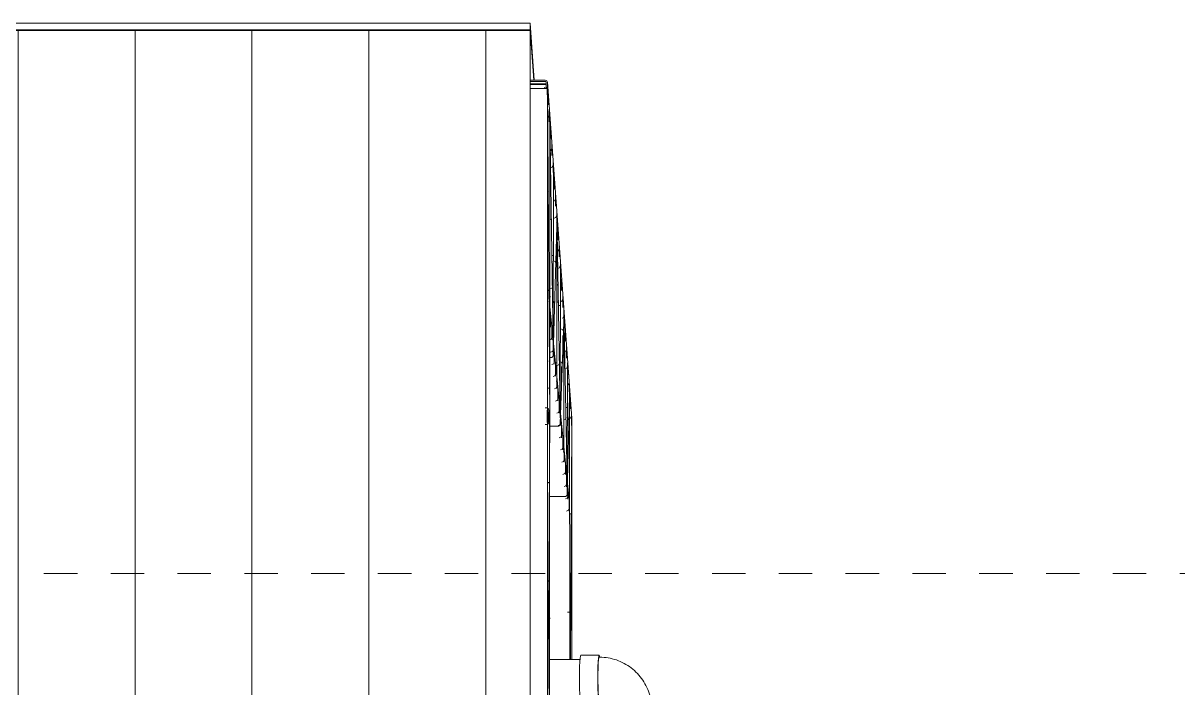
# Model space of a CAD drawing. Header units: metres. Extents: x 3 to 183, y -124 to 10.
# Drawn here: x 116.807 to 120.263, y 3.657 to 5.648 of the extents above; entities that cross this region are included whole.
import ezdxf

# ---------------------------------------------------------------- set-up
doc = ezdxf.new("R2010")
doc.units = ezdxf.units.M
doc.linetypes.add('Centre', pattern=[0.03175, 0.00635, -0.00475, 0.0159, -0.00475])
for name, color, linetype, lineweight in [('A-FLOR-LEVL', 7, 'Continuous', 9), ('A-GENM', 7, 'Continuous', 9), ('A-ROOF', 7, 'Continuous', 9), ('A-ROOF-PATT', 7, 'Continuous', 9), ('A-WALL-PATT', 7, 'Continuous', 9), ('I-WALL', 7, 'Continuous', 9), ('P-PIPE', 7, 'Continuous', 9)]:
    doc.layers.add(name, color=color, linetype=linetype, lineweight=lineweight)
pattern_1 = [(90, (91.294, 0), (-0.0037, 2e-19), [])]

# ---------------------------------------------------------------- blocks, each defined once
blk = doc.blocks.new('FP_390-Elevación 02')
at = {"layer": 'A-GENM', "color": 8, "true_color": 0x808080}
for p, q in [((91.3638, 3.7429), (91.368, 4.4364)), ((91.3618, 3.4206), (91.3631, 3.6329))]:
    blk.add_line(p, q, dxfattribs=at)
blk = doc.blocks.new('FP_391-Elevación 02')
at = {"layer": 'A-GENM', "color": 116, "true_color": 0x008040}
for p, q in [((91.3609, 4.1792), (91.3649, 4.1784)), ((91.3649, 4.1784), (91.3671, 4.1759)), ((91.3612, 3.8754), (91.363, 3.8751)), ((91.363, 3.8751), (91.3653, 3.8725)), ((91.3622, 3.5705), (91.3634, 3.5691))]:
    blk.add_line(p, q, dxfattribs=at)
blk = doc.blocks.new('FP_392-Elevación 02')
at = {"layer": 'A-GENM', "color": 116, "true_color": 0x008040}
for p, q in [((91.3497, 4.4976), (91.3514, 4.4976)), ((91.3514, 4.4976), (91.353, 4.4975)), ((91.353, 4.4975), (91.3542, 4.4974)), ((91.3542, 4.4974), (91.3549, 4.4972)), ((91.3549, 4.4972), (91.3552, 4.4971))]:
    blk.add_line(p, q, dxfattribs=at)
blk = doc.blocks.new('FP_393-Elevación 02')
at = {"layer": 'A-GENM', "color": 8, "true_color": 0x808080}
blk.add_line((91.3541, 4.2561), (91.3547, 4.6259), dxfattribs=at)
blk = doc.blocks.new('FP_394-Elevación 02')
at = {"layer": 'A-GENM', "color": 116, "true_color": 0x008040}
for p, q in [((91.3403, 4.6479), (91.3418, 4.6478)), ((91.3418, 4.6478), (91.343, 4.6478)), ((91.343, 4.6478), (91.3439, 4.6477)), ((91.3439, 4.6477), (91.3444, 4.6476)), ((91.3444, 4.6476), (91.3447, 4.6474))]:
    blk.add_line(p, q, dxfattribs=at)
blk = doc.blocks.new('FP_395-Elevación 02')
at = {"layer": 'A-GENM', "color": 8, "true_color": 0x808080}
blk.add_line((91.3434, 4.3618), (91.3441, 4.7706), dxfattribs=at)
blk = doc.blocks.new('FP_396-Elevación 02')
at = {"layer": 'A-GENM', "color": 116, "true_color": 0x008040}
for p, q in [((91.3278, 4.8023), (91.329, 4.8023)), ((91.329, 4.8023), (91.3301, 4.8024)), ((91.3301, 4.8024), (91.3311, 4.8024)), ((91.3311, 4.8024), (91.332, 4.8024)), ((91.332, 4.8024), (91.3328, 4.8023)), ((91.3328, 4.8023), (91.3334, 4.8023)), ((91.3334, 4.8023), (91.3339, 4.8022)), ((91.3339, 4.8022), (91.3341, 4.8022)), ((91.3341, 4.8022), (91.3343, 4.8021))]:
    blk.add_line(p, q, dxfattribs=at)
blk = doc.blocks.new('FP_397-Elevación 02')
at = {"layer": 'A-GENM', "color": 8, "true_color": 0x808080}
blk.add_line((91.333, 4.4659), (91.3337, 4.9131), dxfattribs=at)
blk = doc.blocks.new('FP_398-Elevación 02')
at = {"layer": 'A-GENM', "color": 116, "true_color": 0x008040}
for p, q in [((91.3215, 4.9818), (91.3221, 4.9819)), ((91.3221, 4.9819), (91.3226, 4.9819)), ((91.3226, 4.9819), (91.323, 4.9819)), ((91.323, 4.9819), (91.3233, 4.9819)), ((91.3233, 4.9819), (91.3236, 4.9819)), ((91.3236, 4.9819), (91.3237, 4.9819)), ((91.3237, 4.9819), (91.3238, 4.9818)), ((91.3181, 4.6311), (91.3189, 4.6312)), ((91.3189, 4.6312), (91.3197, 4.6312)), ((91.3197, 4.6312), (91.3203, 4.6313)), ((91.3203, 4.6313), (91.321, 4.6313)), ((91.321, 4.6313), (91.3215, 4.6313)), ((91.3215, 4.6313), (91.322, 4.6313)), ((91.322, 4.6313), (91.3225, 4.6313)), ((91.3225, 4.6313), (91.3228, 4.6313)), ((91.3228, 4.6313), (91.323, 4.6313)), ((91.323, 4.6313), (91.3232, 4.6313)), ((91.3232, 4.6313), (91.3232, 4.6313))]:
    blk.add_line(p, q, dxfattribs=at)
blk = doc.blocks.new('FP_399-Elevación 02')
at = {"layer": 'A-GENM', "color": 8, "true_color": 0x808080}
blk.add_line((91.3224, 4.5711), (91.3231, 5.0571), dxfattribs=at)
blk = doc.blocks.new('FP_400-Elevación 02')
at = {"layer": 'A-GENM', "color": 116, "true_color": 0x008040}
for p, q in [((91.308, 4.9518), (91.3084, 4.9519)), ((91.3084, 4.9519), (91.3088, 4.952)), ((91.3088, 4.952), (91.3092, 4.9521)), ((91.3092, 4.9521), (91.3096, 4.9522)), ((91.3096, 4.9522), (91.3099, 4.9522)), ((91.3099, 4.9522), (91.3103, 4.9523)), ((91.3103, 4.9523), (91.3106, 4.9524)), ((91.3106, 4.9524), (91.3109, 4.9525)), ((91.3109, 4.9525), (91.3112, 4.9525)), ((91.3112, 4.9525), (91.3115, 4.9526)), ((91.3115, 4.9526), (91.3117, 4.9526)), ((91.3117, 4.9526), (91.312, 4.9527)), ((91.312, 4.9527), (91.3122, 4.9528)), ((91.3122, 4.9528), (91.3124, 4.9528)), ((91.3124, 4.9528), (91.3126, 4.9529)), ((91.3126, 4.9529), (91.3127, 4.9529)), ((91.3127, 4.9529), (91.3128, 4.953)), ((91.3128, 4.953), (91.313, 4.953)), ((91.313, 4.953), (91.313, 4.9531)), ((91.313, 4.9531), (91.3131, 4.9531)), ((91.3131, 4.9532), (91.3132, 4.9533)), ((91.3131, 4.9531), (91.3131, 4.9532))]:
    blk.add_line(p, q, dxfattribs=at)
blk = doc.blocks.new('FP_401-Elevación 02')
at = {"layer": 'A-GENM', "color": 8, "true_color": 0x808080}
blk.add_line((91.312, 4.6733), (91.3128, 5.1987), dxfattribs=at)
blk = doc.blocks.new('FP_402-Elevación 02')
at = {"layer": 'A-GENM', "color": 116, "true_color": 0x008040}
for p, q in [((91.3039, 5.2706), (91.3021, 5.2671)), ((91.3047, 5.0603), (91.3022, 5.0594)), ((91.3069, 5.0645), (91.3047, 5.0603)), ((91.3077, 4.8542), (91.3024, 4.8524)), ((91.3088, 4.8563), (91.3077, 4.8542)), ((91.3099, 4.8585), (91.3093, 4.8572)), ((91.3054, 4.6464), (91.3054, 4.6464))]:
    blk.add_line(p, q, dxfattribs=at)
blk = doc.blocks.new('FP_403-Elevación 02')
at = {"layer": 'A-GENM', "color": 8, "true_color": 0x808080}
blk.add_line((91.3118, 4.6957), (91.3021, 5.3608), dxfattribs=at)
blk = doc.blocks.new('FP_404-Elevación 02')
at = {"layer": 'A-GENM', "color": 8, "true_color": 0x808080}
blk.add_line((91.3117, 4.6536), (91.3229, 5.0389), dxfattribs=at)
blk = doc.blocks.new('FP_405-Elevación 02')
at = {"layer": 'A-GENM', "color": 116, "true_color": 0x008040}
for p, q in [((91.322, 5.0514), (91.3232, 5.0488)), ((91.3124, 4.9358), (91.3175, 4.9338)), ((91.3175, 4.9338), (91.3197, 4.9288)), ((91.3122, 4.8145), (91.314, 4.8137)), ((91.314, 4.8137), (91.3162, 4.8088))]:
    blk.add_line(p, q, dxfattribs=at)
blk = doc.blocks.new('FP_406-Elevación 02')
at = {"layer": 'A-GENM', "color": 116, "true_color": 0x008040}
for p, q in [((91.3246, 5.0047), (91.3235, 5.0023)), ((91.3255, 4.8126), (91.323, 4.8117)), ((91.3278, 4.8171), (91.3255, 4.8126)), ((91.3287, 4.6249), (91.3233, 4.6231)), ((91.3309, 4.6294), (91.3287, 4.6249))]:
    blk.add_line(p, q, dxfattribs=at)
blk = doc.blocks.new('FP_407-Elevación 02')
at = {"layer": 'A-GENM', "color": 8, "true_color": 0x808080}
blk.add_line((91.3328, 4.489), (91.323, 5.0806), dxfattribs=at)
blk = doc.blocks.new('FP_408-Elevación 02')
at = {"layer": 'A-GENM', "color": 8, "true_color": 0x808080}
blk.add_line((91.3327, 4.4481), (91.3439, 4.753), dxfattribs=at)
blk = doc.blocks.new('FP_409-Elevación 02')
at = {"layer": 'A-GENM', "color": 116, "true_color": 0x008040}
for p, q in [((91.335, 4.7323), (91.3404, 4.7301)), ((91.3404, 4.7301), (91.3426, 4.725)), ((91.3332, 4.634), (91.3368, 4.6326)), ((91.3368, 4.6326), (91.339, 4.6275)), ((91.3332, 4.535), (91.3344, 4.5323)), ((91.3348, 4.5315), (91.3355, 4.5299))]:
    blk.add_line(p, q, dxfattribs=at)
blk = doc.blocks.new('FP_410-Elevación 02')
at = {"layer": 'A-GENM', "color": 116, "true_color": 0x008040}
for p, q in [((91.3473, 4.6342), (91.3451, 4.6295)), ((91.3451, 4.6295), (91.3439, 4.6291)), ((91.3484, 4.4624), (91.3436, 4.4607)), ((91.3506, 4.467), (91.3484, 4.4624)), ((91.3538, 4.2999), (91.352, 4.2961))]:
    blk.add_line(p, q, dxfattribs=at)
blk = doc.blocks.new('FP_411-Elevación 02')
at = {"layer": 'A-GENM', "color": 8, "true_color": 0x808080}
blk.add_line((91.3539, 4.2799), (91.3439, 4.7935), dxfattribs=at)
blk = doc.blocks.new('FP_412-Elevación 02')
at = {"layer": 'A-GENM', "color": 8, "true_color": 0x808080}
blk.add_line((91.3539, 4.2377), (91.3603, 4.5326), dxfattribs=at)
blk = doc.blocks.new('FP_413-Elevación 02')
at = {"layer": 'A-GENM', "color": 116, "true_color": 0x008040}
for p, q in [((91.3544, 4.4639), (91.3567, 4.463)), ((91.3567, 4.463), (91.359, 4.4583)), ((91.3544, 4.3082), (91.3556, 4.3057))]:
    blk.add_line(p, q, dxfattribs=at)
blk = doc.blocks.new('FP_414-Elevación 02')
at = {"layer": 'A-GENM', "color": 8, "true_color": 0x808080}
blk.add_line((91.368, 3.7429), (91.368, 4.4457), dxfattribs=at)
blk = doc.blocks.new('FP_415-Elevación 02')
at = {"layer": 'A-GENM', "color": 116, "true_color": 0x008040}
for p, q in [((91.3605, 4.2326), (91.3593, 4.2326)), ((91.3613, 4.2327), (91.3605, 4.2326)), ((91.3616, 4.2329), (91.3613, 4.2327)), ((91.3563, 3.8842), (91.3544, 3.8842)), ((91.3582, 3.8841), (91.3563, 3.8842)), ((91.3597, 3.8842), (91.3582, 3.8841)), ((91.3609, 3.8843), (91.3597, 3.8842)), ((91.3617, 3.8844), (91.3609, 3.8843)), ((91.362, 3.8845), (91.3617, 3.8844))]:
    blk.add_line(p, q, dxfattribs=at)
blk = doc.blocks.new('FP_416-Elevación 02')
at = {"layer": 'A-GENM', "color": 8, "true_color": 0x808080}
blk.add_line((91.3614, 3.7429), (91.3604, 4.5517), dxfattribs=at)
blk = doc.blocks.new('FP_417-Elevación 02')
at = {"layer": 'A-GENM', "color": 116, "true_color": 0x008040}
for p, q in [((91.2962, 5.4222), (91.2951, 5.4194)), ((91.2977, 5.3668), (91.2952, 5.3658)), ((91.2999, 5.372), (91.2977, 5.3668)), ((91.3036, 5.3219), (91.3024, 5.3192)), ((91.305, 5.2666), (91.3035, 5.2659)), ((91.3072, 5.2718), (91.305, 5.2666)), ((91.3109, 5.2217), (91.3087, 5.2164)), ((91.3087, 5.2164), (91.3043, 5.2146)), ((91.3145, 5.1716), (91.3127, 5.1673)), ((91.3182, 5.1215), (91.316, 5.1162)), ((91.316, 5.1162), (91.3135, 5.1152)), ((91.3197, 5.0661), (91.3143, 5.0639)), ((91.3219, 5.0714), (91.3197, 5.0661)), ((91.3255, 5.0213), (91.3244, 5.0185)), ((91.327, 4.9659), (91.3249, 4.965)), ((91.3292, 4.9711), (91.327, 4.9659)), ((91.3307, 4.9158), (91.3257, 4.9138)), ((91.3329, 4.921), (91.3307, 4.9158)), ((91.3365, 4.8709), (91.3343, 4.8657)), ((91.338, 4.8155), (91.3335, 4.8137)), ((91.3402, 4.8208), (91.338, 4.8155)), ((91.3439, 4.7707), (91.3416, 4.7654)), ((91.3408, 4.7651), (91.3393, 4.7645)), ((91.3475, 4.7206), (91.3454, 4.7156)), ((91.3512, 4.6705), (91.349, 4.6652)), ((91.349, 4.6652), (91.3465, 4.6642)), ((91.3526, 4.6151), (91.3474, 4.613)), ((91.3548, 4.6204), (91.3526, 4.6151)), ((91.3563, 4.565), (91.3546, 4.5643)), ((91.3585, 4.5702), (91.3563, 4.565)), ((91.3622, 4.5201), (91.3605, 4.5161)), ((91.3636, 4.4648), (91.3611, 4.4637)), ((91.3658, 4.47), (91.3636, 4.4648))]:
    blk.add_line(p, q, dxfattribs=at)
blk = doc.blocks.new('FP_418-Elevación 02')
at = {"layer": 'A-GENM', "color": 8, "true_color": 0x808080}
blk.add_line((91.3678, 4.4647), (91.2943, 5.4711), dxfattribs=at)
blk = doc.blocks.new('FP_419-Elevación 02')
at = {"layer": 'A-GENM', "color": 116, "true_color": 0x008040}
for p, q in [((91.3044, 4.7434), (91.3022, 4.7381)), ((91.3059, 4.7015), (91.3015, 4.6997)), ((91.3081, 4.7068), (91.3059, 4.7015)), ((91.3118, 4.6702), (91.3096, 4.6649)), ((91.3096, 4.6649), (91.3042, 4.6627)), ((91.3154, 4.6336), (91.3132, 4.6283)), ((91.3132, 4.6283), (91.3079, 4.6261)), ((91.3169, 4.5917), (91.3116, 4.5895)), ((91.3191, 4.597), (91.3169, 4.5917)), ((91.3206, 4.5551), (91.3153, 4.553)), ((91.3228, 4.5604), (91.3206, 4.5551)), ((91.3243, 4.5186), (91.319, 4.5164)), ((91.3265, 4.5239), (91.3243, 4.5186)), ((91.328, 4.482), (91.3226, 4.4798)), ((91.3302, 4.4873), (91.328, 4.482)), ((91.3316, 4.4454), (91.3263, 4.4432)), ((91.3339, 4.4507), (91.3316, 4.4454)), ((91.3353, 4.4088), (91.33, 4.4066)), ((91.3375, 4.4141), (91.3353, 4.4088)), ((91.339, 4.3722), (91.3337, 4.37)), ((91.3412, 4.3775), (91.339, 4.3722)), ((91.3427, 4.3356), (91.3374, 4.3334)), ((91.3449, 4.3409), (91.3427, 4.3356)), ((91.3464, 4.2991), (91.3411, 4.2969)), ((91.3486, 4.3043), (91.3464, 4.2991)), ((91.3501, 4.2625), (91.3447, 4.2603)), ((91.3523, 4.2678), (91.3501, 4.2625)), ((91.3537, 4.2259), (91.3484, 4.2237)), ((91.3559, 4.2312), (91.3537, 4.2259)), ((91.3574, 4.1893), (91.3521, 4.1871)), ((91.3596, 4.1946), (91.3574, 4.1893))]:
    blk.add_line(p, q, dxfattribs=at)
blk = doc.blocks.new('FP_420-Elevación 02')
at = {"layer": 'A-GENM', "color": 8, "true_color": 0x808080}
blk.add_line((91.3607, 4.2107), (91.3014, 4.7995), dxfattribs=at)
blk = doc.blocks.new('FP_429-Elevación 02')
at = {"layer": 'A-GENM', "color": 8, "true_color": 0x808080}
blk.add_line((91.2947, 4.4958), (91.2879, 4.4958), dxfattribs=at)
at = {"layer": 'A-GENM', "color": 116, "true_color": 0x008040}
blk.add_line((91.2969, 4.4948), (91.2991, 4.4894), dxfattribs=at)
blk = doc.blocks.new('FP_430-Elevación 02')
at = {"layer": 'A-GENM', "color": 8, "true_color": 0x808080}
blk.add_line((91.2879, 4.4458), (91.2947, 4.4458), dxfattribs=at)
at = {"layer": 'A-GENM', "color": 116, "true_color": 0x008040}
blk.add_line((91.2991, 4.4522), (91.2969, 4.4468), dxfattribs=at)
blk = doc.blocks.new('FP_431-Elevación 02')
at = {"layer": 'A-GENM', "color": 116, "true_color": 0x008040}
for p, q in [((91.2953, 5.4364), (91.2942, 5.4344)), ((91.2962, 5.1417), (91.2944, 5.1408)), ((91.2973, 5.1438), (91.2963, 5.1418)), ((91.2983, 4.8491), (91.2955, 4.8477)), ((91.2993, 4.8511), (91.2983, 4.8491)), ((91.2976, 4.5551), (91.2944, 4.5546)), ((91.3003, 4.5565), (91.2976, 4.5551)), ((91.3014, 4.5585), (91.3003, 4.5565))]:
    blk.add_line(p, q, dxfattribs=at)
blk = doc.blocks.new('FP_432-Elevación 02')
at = {"layer": 'A-GENM', "color": 8, "true_color": 0x808080}
blk.add_line((91.3013, 4.4645), (91.2944, 5.4624), dxfattribs=at)
blk = doc.blocks.new('FP_433-Elevación 02')
at = {"layer": 'A-GENM', "color": 116, "true_color": 0x008040}
blk.add_line((91.288, 5.4545), (91.285, 5.4552), dxfattribs=at)
blk = doc.blocks.new('FP_434-Elevación 02')
at = {"layer": 'A-GENM', "color": 116, "true_color": 0x008040}
for p, q in [((91.2944, 4.2731), (91.296, 4.2729)), ((91.296, 4.2729), (91.2984, 4.2721)), ((91.2984, 4.2721), (91.3001, 4.2709)), ((91.3001, 4.2709), (91.3007, 4.2694)), ((91.2944, 3.9791), (91.2964, 3.9785)), ((91.2964, 3.9785), (91.2981, 3.9772)), ((91.2981, 3.9772), (91.2987, 3.9757)), ((91.2944, 3.6848), (91.2961, 3.6836)), ((91.2961, 3.6836), (91.2967, 3.6821))]:
    blk.add_line(p, q, dxfattribs=at)
blk = doc.blocks.new('FP_435-Elevación 02')
at = {"layer": 'A-GENM', "color": 8, "true_color": 0x808080}
blk.add_line((91.2945, 3.4647), (91.3013, 4.4645), dxfattribs=at)
blk = doc.blocks.new('FP_444-Elevación 02')
at = {"layer": 'A-GENM', "color": 8, "true_color": 0x808080}
blk.add_line((91.2957, -0.531), (91.3022, 5.3437), dxfattribs=at)
blk = doc.blocks.new('FP_445-Elevación 02')
at = {"layer": 'A-GENM', "color": 116, "true_color": 0x008040}
for p, q in [((91.2989, 4.8148), (91.2991, 4.8151)), ((91.2991, 4.8151), (91.2992, 4.8154)), ((91.2992, 4.8154), (91.2993, 4.8157)), ((91.2993, 4.8157), (91.2994, 4.816)), ((91.2994, 4.816), (91.2995, 4.8163)), ((91.2995, 4.8163), (91.2996, 4.8166)), ((91.2996, 4.8166), (91.2997, 4.8169)), ((91.2997, 4.8169), (91.2998, 4.8172)), ((91.2998, 4.8172), (91.2999, 4.8175)), ((91.2999, 4.8175), (91.3, 4.8177)), ((91.3, 4.8177), (91.3001, 4.818)), ((91.3001, 4.818), (91.3002, 4.8183)), ((91.3002, 4.8183), (91.3003, 4.8186)), ((91.3003, 4.8186), (91.3004, 4.8189)), ((91.3004, 4.8189), (91.3005, 4.8192)), ((91.3005, 4.8192), (91.3006, 4.8195)), ((91.3006, 4.8195), (91.3007, 4.8198)), ((91.3007, 4.8198), (91.3008, 4.8201)), ((91.3008, 4.8201), (91.3009, 4.8204)), ((91.3009, 4.8204), (91.301, 4.8207)), ((91.301, 4.8207), (91.3011, 4.821)), ((91.3011, 4.8213), (91.3012, 4.8216)), ((91.3011, 4.821), (91.3011, 4.8213)), ((91.3012, 4.8216), (91.3013, 4.8219)), ((91.3013, 4.8219), (91.3014, 4.8222)), ((91.3014, 4.8224), (91.3015, 4.8227)), ((91.3014, 4.8222), (91.3014, 4.8224)), ((91.3015, 4.8227), (91.3016, 4.823)), ((91.3016, 4.8233), (91.3017, 4.8236)), ((91.3016, 4.823), (91.3016, 4.8233)), ((91.3017, 4.8236), (91.3018, 4.8239)), ((91.3018, 4.8242), (91.3019, 4.8245)), ((91.3018, 4.8239), (91.3018, 4.8242)), ((91.3019, 4.8248), (91.302, 4.8251)), ((91.3019, 4.8245), (91.3019, 4.8248)), ((91.302, 4.8254), (91.3021, 4.8257)), ((91.302, 4.8251), (91.302, 4.8254)), ((91.3021, 4.8262), (91.3022, 4.8265)), ((91.3021, 4.8259), (91.3021, 4.8262)), ((91.3021, 4.8257), (91.3021, 4.8259)), ((91.3022, 4.8271), (91.3023, 4.8274)), ((91.3022, 4.8268), (91.3022, 4.8271)), ((91.3022, 4.8265), (91.3022, 4.8268)), ((91.3023, 4.8283), (91.3024, 4.8286)), ((91.3023, 4.828), (91.3023, 4.8283)), ((91.3023, 4.8277), (91.3023, 4.828)), ((91.3023, 4.8274), (91.3023, 4.8277)), ((91.3024, 4.83), (91.3024, 4.8303)), ((91.3024, 4.8297), (91.3024, 4.83)), ((91.3024, 4.8294), (91.3024, 4.8297)), ((91.3024, 4.8291), (91.3024, 4.8294)), ((91.3024, 4.8289), (91.3024, 4.8291)), ((91.3024, 4.8286), (91.3024, 4.8289)), ((91.2971, 3.8497), (91.2973, 3.85)), ((91.2973, 3.85), (91.2974, 3.8503)), ((91.2974, 3.8503), (91.2975, 3.8506)), ((91.2975, 3.8506), (91.2976, 3.8509)), ((91.2976, 3.8509), (91.2977, 3.8512)), ((91.2977, 3.8512), (91.2979, 3.8515)), ((91.2979, 3.8515), (91.298, 3.8518)), ((91.298, 3.8518), (91.2981, 3.8521)), ((91.2981, 3.8521), (91.2982, 3.8524)), ((91.2982, 3.8524), (91.2983, 3.8527)), ((91.2983, 3.8527), (91.2984, 3.853)), ((91.2984, 3.853), (91.2986, 3.8533)), ((91.2986, 3.8533), (91.2987, 3.8536)), ((91.2987, 3.8536), (91.2988, 3.8539)), ((91.2988, 3.8539), (91.2989, 3.8542)), ((91.2989, 3.8542), (91.299, 3.8545)), ((91.299, 3.8545), (91.2991, 3.8548)), ((91.2991, 3.8548), (91.2992, 3.8551)), ((91.2992, 3.8551), (91.2993, 3.8554)), ((91.2993, 3.8554), (91.2994, 3.8557)), ((91.2994, 3.8557), (91.2995, 3.8559)), ((91.2995, 3.8559), (91.2996, 3.8562)), ((91.2996, 3.8565), (91.2997, 3.8568)), ((91.2996, 3.8562), (91.2996, 3.8565)), ((91.2997, 3.8568), (91.2998, 3.8571)), ((91.2998, 3.8571), (91.2999, 3.8574)), ((91.2999, 3.8574), (91.3, 3.8577)), ((91.3, 3.8577), (91.3001, 3.858)), ((91.3001, 3.8583), (91.3002, 3.8586)), ((91.3001, 3.858), (91.3001, 3.8583)), ((91.3002, 3.8586), (91.3003, 3.8589)), ((91.3003, 3.8589), (91.3004, 3.8592)), ((91.3004, 3.8595), (91.3005, 3.8598)), ((91.3004, 3.8592), (91.3004, 3.8595)), ((91.3005, 3.8598), (91.3006, 3.86)), ((91.3006, 3.8603), (91.3007, 3.8606)), ((91.3006, 3.86), (91.3006, 3.8603)), ((91.3007, 3.8609), (91.3008, 3.8612)), ((91.3007, 3.8606), (91.3007, 3.8609)), ((91.3008, 3.8615), (91.3009, 3.8618)), ((91.3008, 3.8612), (91.3008, 3.8615)), ((91.3009, 3.8621), (91.301, 3.8624)), ((91.3009, 3.8618), (91.3009, 3.8621)), ((91.301, 3.8627), (91.3011, 3.863)), ((91.301, 3.8624), (91.301, 3.8627)), ((91.3011, 3.8635), (91.3012, 3.8638)), ((91.3011, 3.8633), (91.3011, 3.8635)), ((91.3011, 3.863), (91.3011, 3.8633)), ((91.3012, 3.8644), (91.3013, 3.8647)), ((91.3012, 3.8641), (91.3012, 3.8644)), ((91.3012, 3.8638), (91.3012, 3.8641)), ((91.3013, 3.8667), (91.3014, 3.867)), ((91.3013, 3.8664), (91.3013, 3.8667)), ((91.3013, 3.8662), (91.3013, 3.8664)), ((91.3013, 3.8659), (91.3013, 3.8662)), ((91.3013, 3.8656), (91.3013, 3.8659)), ((91.3013, 3.8653), (91.3013, 3.8656)), ((91.3013, 3.865), (91.3013, 3.8653)), ((91.3013, 3.8647), (91.3013, 3.865))]:
    blk.add_line(p, q, dxfattribs=at)
blk = doc.blocks.new('FP_446-Elevación 02')
at = {"layer": 'A-GENM', "color": 8, "true_color": 0x808080}
blk.add_line((91.2944, 2.4812), (91.2944, 5.4522), dxfattribs=at)
blk = doc.blocks.new('M_Cercha-Bodega - M_Cercha-Bodega-2112394-Elevación 02')
at = {"layer": 'A-GENM', "true_color": 0x008040}
h = blk.add_hatch(dxfattribs=at)
h.set_pattern_fill('FP_80', color=116, style=0, pattern_type=2)
h.set_pattern_definition([(89.912, (91.236, 0.19815), (-0.349979, 0.001078), [])])
h.paths.add_polyline_path([(91.2912, 5.4522), (91.2942, 5.4522), (91.2942, 5.4706), (91.2911, 5.47), (91.2911, 5.4522)])
h.paths.add_polyline_path([(91.2876, 5.4737), (91.2879, 5.4737), (91.2876, 5.4769), (91.2427, 5.4769), (91.2427, 5.4737), (91.2552, 5.4737)])
h = blk.add_hatch(dxfattribs=at)
h.set_pattern_fill('FP_82', color=116, style=0, pattern_type=2)
h.set_pattern_definition([(94.18, (91.259, 5.276), (-0.34998, -2e-06), [])])
h.paths.add_polyline_path([(91.2886, 5.4641), (91.2876, 5.4737), (91.2427, 5.4737), (91.2427, 5.4659), (91.2881, 5.4659), (91.2881, 5.4641)])
h = blk.add_hatch(dxfattribs=at)
h.set_pattern_fill('FP_84', color=116, style=0, pattern_type=2)
h.set_pattern_definition([(89.077, (91.222, 4.089), (-0.3498, 0.01128), [])])
h.paths.add_polyline_path([(91.2544, 5.4641), (91.2881, 5.4641), (91.2876, 5.4659), (91.2427, 5.465), (91.2427, 5.4641)])
h = blk.add_hatch(dxfattribs=at)
h.set_pattern_fill('FP_85', color=116, style=0, pattern_type=2)
h.set_pattern_definition([(90.398, (91.273, 1.375), (-0.349978, -1e-06), [])])
h.paths.add_polyline_path([(91.2882, 5.4522), (91.2876, 5.4641), (91.2427, 5.4641), (91.2427, 5.4522), (91.2881, 5.4522)])
h = blk.add_hatch(dxfattribs=at)
h.set_pattern_fill('FP_67', color=116, style=0, pattern_type=2)
h.set_pattern_definition(pattern_1)
h.paths.add_polyline_path([(91.3678, 4.4273), (91.3679, 4.4642), (91.2943, 5.4641), (91.295, 5.4227), (91.3668, 4.4414)])
h = blk.add_hatch(dxfattribs=at)
h.set_pattern_fill('FP_90', color=116, style=0, pattern_type=2)
h.set_pattern_definition([(90, (91.244, 0), (-0.34998, 2e-17), [])])
h.paths.add_polyline_path([(91.2427, -0.5345), (91.2876, -0.5315), (91.2876, 1.4554), (91.2427, 1.4554), (91.2427, -0.5284)])
h.paths.add_polyline_path([(91.2427, 1.4632), (91.2876, 1.4632), (91.2876, 3.4614), (91.2427, 3.4614), (91.2427, 1.4912)])
h.paths.add_polyline_path([(91.2427, 3.474), (91.2876, 3.474), (91.2876, 5.4522), (91.2427, 5.4512), (91.2427, 3.4848)])
h = blk.add_hatch(dxfattribs=at)
h.set_pattern_fill('FP_75', color=116, style=0, pattern_type=2)
h.set_pattern_definition([(88.34, (91.236, 3.811), (-0.34998, -2e-06), [])])
h.paths.add_polyline_path([(91.3124, 4.9418), (91.3155, 5.0492), (91.3125, 5.0492), (91.3124, 4.9436)])
h = blk.add_hatch(dxfattribs=at)
h.set_pattern_fill('FP_81', color=116, style=0, pattern_type=2)
h.set_pattern_definition([(94.18, (91.259, 5.229), (-0.34998, -2e-06), [])])
h.paths.add_polyline_path([(91.3475, 4.6075), (91.3478, 4.6075), (91.3475, 4.6075)])
h.paths.add_polyline_path([(91.3334, 4.7651), (91.3362, 4.7656), (91.3335, 4.7978), (91.3334, 4.778)])
h.paths.add_polyline_path([(91.3265, 4.8946), (91.3268, 4.8946), (91.3264, 4.8946)])
h.paths.add_polyline_path([(91.3155, 5.0492), (91.3126, 5.0804), (91.3128, 5.0492)])
h = blk.add_hatch(dxfattribs=at)
h.set_pattern_fill('FP_67', color=116, style=0, pattern_type=2)
h.set_pattern_definition(pattern_1)
h.paths.add_polyline_path([(91.3546, 4.2705), (91.3539, 4.2803), (91.3436, 4.7579), (91.3426, 4.7572), (91.3325, 4.5057), (91.3227, 5.0441), (91.3218, 5.0413), (91.3229, 5.0391), (91.3328, 4.487), (91.3341, 4.4852), (91.3442, 4.7342), (91.3543, 4.2732), (91.3546, 4.2708)])
h = blk.add_hatch(dxfattribs=at)
h.set_pattern_fill('FP_74', color=116, style=0, pattern_type=2)
h.set_pattern_definition([(90.832, (91.278, 3.533), (-0.34998, -2e-06), [])])
h.paths.add_polyline_path([(91.3016, 4.6466), (91.3054, 4.6466), (91.3053, 4.6536), (91.3015, 4.653), (91.3015, 4.6466)])
h.paths.add_polyline_path([(91.3035, 4.7787), (91.3017, 4.8572), (91.3024, 4.7895)])
h = blk.add_hatch(dxfattribs=at)
h.set_pattern_fill('FP_67', color=116, style=0, pattern_type=2)
h.set_pattern_definition(pattern_1)
h.paths.add_polyline_path([(91.3606, 4.173), (91.3597, 4.2197), (91.3016, 4.7969), (91.3022, 4.7534), (91.3602, 4.1773)])
h = blk.add_hatch(dxfattribs=at)
h.set_pattern_fill('FP_67', color=116, style=0, pattern_type=2)
h.set_pattern_definition(pattern_1)
h.paths.add_polyline_path([(91.3118, 4.6957), (91.3121, 4.7384), (91.3118, 4.6957)])
h = blk.add_hatch(dxfattribs=at)
h.set_pattern_fill('FP_73', color=116, style=0, pattern_type=2)
h.set_pattern_definition([(89.912, (91.265, -0.19065), (-0.34998, -2e-06), [])])
h.paths.add_polyline_path([(91.3157, 4.6571), (91.3147, 4.7563), (91.3135, 4.679), (91.3156, 4.6581)])
h = blk.add_hatch(dxfattribs=at)
h.set_pattern_fill('FP_77', color=116, style=0, pattern_type=2)
h.set_pattern_definition([(87.913, (91.24, 3.333), (-0.34998, 5e-06), [])])
h.paths.add_polyline_path([(91.3333, 4.6837), (91.3363, 4.7651), (91.3334, 4.7651), (91.3333, 4.6988)])
h = blk.add_hatch(dxfattribs=at)
h.set_pattern_fill('FP_83', color=116, style=0, pattern_type=2)
h.set_pattern_definition([(95.75, (91.256, 4.71), (-0.34998, -5e-06), [])])
h.paths.add_polyline_path([(91.3536, 4.1687), (91.3541, 4.1687), (91.3475, 4.2307), (91.301, 4.2307), (91.3018, 4.1687), (91.3196, 4.1687)])
h.paths.add_polyline_path([(91.3391, 4.2345), (91.3473, 4.2356), (91.3264, 4.4414), (91.3012, 4.4414), (91.3018, 4.2345), (91.3375, 4.2345)])
h.paths.add_polyline_path([(91.3012, 4.4443), (91.3262, 4.4453), (91.3054, 4.6466), (91.3015, 4.6466), (91.3012, 4.4493)])
h.paths.add_polyline_path([(91.3053, 4.6536), (91.3015, 4.691), (91.3022, 4.6536)])
h = blk.add_hatch(dxfattribs=at)
h.set_pattern_fill('FP_67', color=116, style=0, pattern_type=2)
h.set_pattern_definition(pattern_1)
h.paths.add_polyline_path([(91.2941, -0.5311), (91.2945, -0.5311), (91.2962, 0.6992), (91.295, 1.5704), (91.2985, 2.5696), (91.2951, 3.5511), (91.2944, 3.392), (91.2981, 2.3624), (91.2944, 1.3328), (91.2955, 0.8326), (91.2959, 0.224), (91.2941, -0.5284)])
h.paths.add_polyline_path([(91.3009, 4.4661), (91.3, 4.6592), (91.3008, 4.4704)])
h = blk.add_hatch(dxfattribs=at)
h.set_pattern_fill('FP_76', color=116, style=0, pattern_type=2)
h.set_pattern_definition([(90.95, (91.281, 4.536), (-0.34998, 3e-06), [])])
h.paths.add_polyline_path([(91.3081, 4.4414), (91.3264, 4.4424), (91.3263, 4.4443), (91.3012, 4.4443), (91.3022, 4.4414)])
h.paths.add_polyline_path([(91.3242, 4.5727), (91.3224, 4.6145), (91.3235, 4.58)])
h = blk.add_hatch(dxfattribs=at)
h.set_pattern_fill('FP_72', color=116, style=0, pattern_type=2)
h.set_pattern_definition([(89.912, (91.286, -0.47714), (-0.34998, -2e-06), [])])
h.paths.add_polyline_path([(91.3368, 4.4478), (91.3361, 4.5404), (91.3338, 4.4772), (91.3354, 4.4612)])
h = blk.add_hatch(dxfattribs=at)
h.set_pattern_fill('FP_67', color=116, style=0, pattern_type=2)
h.set_pattern_definition(pattern_1)
h.paths.add_polyline_path([(91.2989, 4.4522), (91.3008, 4.4522), (91.3, 4.4894), (91.2944, 4.4894), (91.2954, 4.4522), (91.2989, 4.4522)])
h = blk.add_hatch(dxfattribs=at)
h.set_pattern_fill('FP_78', color=116, style=0, pattern_type=2)
h.set_pattern_definition([(91.115, (91.282, 5.376), (-0.34998, -3e-07), [])])
h.paths.add_polyline_path([(91.3016, 4.2307), (91.3475, 4.2307), (91.3474, 4.2345), (91.301, 4.2345), (91.3013, 4.2307)])
h = blk.add_hatch(dxfattribs=at)
h.set_pattern_fill('FP_79', color=116, style=0, pattern_type=2)
h.set_pattern_definition([(90.068, (91.315, 0.68108), (-0.34998, 5e-06), [])])
h.paths.add_polyline_path([(91.2957, -0.531), (91.3597, -0.5269), (91.3594, -0.3038), (91.2959, -0.3038), (91.2957, -0.5284)])
h.paths.add_polyline_path([(91.2971, -0.2138), (91.3593, -0.2138), (91.3573, 1.4236), (91.2979, 1.4236), (91.2968, -0.2138)])
h.paths.add_polyline_path([(91.3573, 1.4325), (91.3573, 1.4325), (91.357, 1.7176), (91.2982, 1.7176), (91.2989, 1.4325), (91.3196, 1.4325)])
h.paths.add_polyline_path([(91.2994, 1.8276), (91.3569, 1.8276), (91.3549, 3.4123), (91.3001, 3.4123), (91.299, 1.8276)])
h.paths.add_polyline_path([(91.3018, 3.4258), (91.355, 3.4258), (91.3547, 3.6329), (91.3003, 3.6329), (91.3001, 3.4258), (91.3016, 3.4258)])
h.paths.add_polyline_path([(91.3196, 3.7429), (91.3546, 3.7429), (91.3541, 4.1687), (91.3009, 4.1685), (91.3016, 3.7429), (91.3022, 3.7429)])
h = blk.add_hatch(dxfattribs=at)
h.set_pattern_fill('FP_67', color=116, style=0, pattern_type=2)
h.set_pattern_definition(pattern_1)
h.paths.add_polyline_path([(91.3661, -0.5265), (91.3665, -0.5264), (91.366, -0.4888)])
h.paths.add_polyline_path([(91.3657, -0.2138), (91.3661, -0.2138), (91.3657, -0.172)])
h.paths.add_polyline_path([(91.3633, 1.8276), (91.3637, 1.8276), (91.3632, 1.8872)])
h.paths.add_polyline_path([(91.3612, 3.7429), (91.3614, 3.7429), (91.3612, 3.7429)])
h = blk.add_hatch(dxfattribs=at)
h.set_pattern_fill('FP_67', color=116, style=0, pattern_type=2)
h.set_pattern_definition(pattern_1)
h.paths.add_polyline_path([(91.294, -0.5311), (91.2941, -0.5311), (91.2944, 0.0656), (91.294, -0.5284)])
h.paths.add_polyline_path([(91.294, 1.4619), (91.2944, 1.7684), (91.294, 1.462)])
h.paths.add_polyline_path([(91.294, 3.4721), (91.2944, 3.6929), (91.294, 3.4722)])
at = {"layer": 'A-GENM', "color": 8, "true_color": 0x808080}
for p, q in [((91.2879, 5.4769), (91.2426, 5.4769)), ((91.2426, 5.4737), (91.2879, 5.4737)), ((91.2881, 5.4659), (91.2426, 5.4659)), ((91.2426, 5.4641), (91.2881, 5.4641)), ((91.2911, 5.4706), (91.2911, 5.4522)), ((91.2942, 5.4337), (91.2943, 5.4706)), ((91.2942, 5.4522), (91.2944, 5.4624)), ((91.2426, 5.4522), (91.2876, 5.4522)), ((91.294, 5.4522), (91.2876, 5.4522)), ((91.294, 5.4522), (91.2944, 5.4522)), ((91.2941, 5.4419), (91.2942, 5.4512)), ((91.3019, 5.3306), (91.3021, 5.3607)), ((91.3018, 5.3476), (91.3022, 5.3437)), ((91.3124, 5.204), (91.3128, 5.1987)), ((91.3227, 5.0624), (91.3231, 5.0571)), ((91.3333, 4.9184), (91.3337, 4.9131)), ((91.3014, 4.7618), (91.3014, 4.7989)), ((91.3437, 4.776), (91.3441, 4.7706)), ((91.312, 4.6734), (91.3116, 4.6787)), ((91.3015, 4.6466), (91.3054, 4.6466)), ((91.3543, 4.6313), (91.3546, 4.626)), ((91.3224, 4.5711), (91.322, 4.5765)), ((91.3603, 4.5328), (91.3601, 4.5663)), ((91.36, 4.5475), (91.3604, 4.5516)), ((91.2942, 4.4522), (91.2942, 4.4894)), ((91.3011, 4.4894), (91.3011, 4.4522)), ((91.333, 4.4659), (91.3326, 4.4713)), ((91.3679, 4.4642), (91.3678, 4.4273)), ((91.3012, 4.4414), (91.3264, 4.4414)), ((91.3676, 4.4457), (91.368, 4.4457)), ((91.368, 4.4364), (91.3677, 4.455)), ((91.3434, 4.3618), (91.3431, 4.3672)), ((91.3541, 4.2561), (91.3537, 4.2615)), ((91.301, 4.2307), (91.3475, 4.2307)), ((91.3607, 4.21), (91.3606, 4.173))]:
    blk.add_line(p, q, dxfattribs=at)
for centre, major_axis, ratio, start_param, end_param in [((91.2879, 5.4706), (0.00634, 0.00046), 0.989642, 6.209438, 7.780234), ((91.2879, 5.4706), (0.00317, 0.00023), 0.989642, 0.188052, 1.497049), ((91.288, 5.4624), (0.00636, 0.00004), 0.548842, 1.067635, 1.558142), ((91.288, 5.4624), (0.00318, 0.00002), 0.548842, 0.249145, 1.558142), ((91.2879, 5.4706), (0.00317, 0.00023), 0.989642, 6.209438, 6.283185), ((91.288, 5.4624), (0.00636, 0.00004), 0.548842, 6.270531, 6.283185), ((91.2959, 5.3437), (-0.00636, 0.00001), 0.104523, 3.141593, 3.152229), ((91.3064, 5.1987), (-0.00636, 0.00001), 0.14317, 3.141593, 3.152281), ((91.3168, 5.0571), (-0.00636, 0.00001), 0.14317, 3.141593, 3.152281), ((91.3273, 4.9131), (-0.00636, 0.00001), 0.14317, 3.141593, 3.152281), ((91.3377, 4.7706), (-0.00636, 0.00001), 0.14317, 3.141593, 3.152281), ((91.3056, 4.6734), (-0.00636, 0.00001), 0.14317, 3.141593, 3.152281), ((91.3483, 4.626), (-0.00636, 0.00001), 0.14317, 3.141593, 3.152281), ((91.316, 4.5711), (-0.00636, 0.00001), 0.14317, 3.141593, 3.152281), ((91.3541, 4.5516), (0.00636, 0.00001), 0.112038, 6.27254, 6.283185), ((91.3266, 4.4659), (-0.00636, 0.00001), 0.14317, 3.141593, 3.152281), ((91.3615, 4.4642), (0.00634, 0.00046), 0.989642, 6.209438, 6.283185), ((91.3616, 4.4364), (-0.00636, 0.00004), 0.498902, 3.141593, 3.153798), ((91.3371, 4.3618), (-0.00636, 0.00001), 0.14317, 3.141593, 3.152281), ((91.3477, 4.2561), (-0.00636, 0.00001), 0.14317, 3.141593, 3.152281)]:
    blk.add_ellipse(centre, major_axis=major_axis, ratio=ratio, start_param=start_param, end_param=end_param, dxfattribs=at)
for points in [[(91.323, 5.0804), (91.323, 5.081), (91.3229, 5.0817), (91.3227, 5.0823)], [(91.3439, 4.7933), (91.3439, 4.7939), (91.3438, 4.7945), (91.3437, 4.7951)]]:
    blk.add_open_spline(points, degree=3, dxfattribs=at)
for points, knots in [([(91.3118, 4.6956), (91.3118, 4.6962), (91.3117, 4.6972), (91.3113, 4.6984), (91.311, 4.6992), (91.3105, 4.7), (91.3098, 4.7009), (91.3087, 4.7019), (91.3071, 4.7026), (91.306, 4.7028), (91.3055, 4.7028)], [0, 0, 0, 0, 0.166667, 0.25, 0.333333, 0.416667, 0.5, 0.666667, 0.833333, 1, 1, 1, 1]), ([(91.3054, 4.6466), (91.3059, 4.6466), (91.307, 4.6468), (91.3086, 4.6475), (91.3097, 4.6485), (91.3104, 4.6494), (91.3109, 4.6502), (91.3113, 4.651), (91.3116, 4.6522), (91.3117, 4.6532), (91.3117, 4.6538)], [0, 0, 0, 0, 0.166667, 0.333333, 0.5, 0.583333, 0.666667, 0.75, 0.833333, 1, 1, 1, 1]), ([(91.3264, 4.4414), (91.3269, 4.4414), (91.328, 4.4416), (91.3296, 4.4423), (91.3307, 4.4432), (91.3314, 4.4441), (91.3321, 4.4451), (91.3326, 4.4465), (91.3327, 4.4477), (91.3327, 4.4484)], [0, 0, 0, 0, 0.166667, 0.333333, 0.5, 0.583333, 0.666667, 0.833333, 1, 1, 1, 1]), ([(91.3475, 4.2307), (91.3481, 4.2307), (91.3492, 4.2309), (91.3507, 4.2316), (91.3518, 4.2326), (91.3526, 4.2335), (91.3532, 4.2345), (91.3537, 4.236), (91.3539, 4.2372), (91.3539, 4.2379)], [0, 0, 0, 0, 0.166667, 0.333333, 0.5, 0.583333, 0.666667, 0.833333, 1, 1, 1, 1])]:
    blk.add_open_spline(points, degree=3, knots=knots, dxfattribs=at)
for name in ['FP_418-Elevación 02', 'FP_432-Elevación 02', 'FP_433-Elevación 02', 'FP_431-Elevación 02', 'FP_446-Elevación 02', 'FP_417-Elevación 02', 'FP_403-Elevación 02', 'FP_444-Elevación 02', 'FP_402-Elevación 02', 'FP_401-Elevación 02', 'FP_405-Elevación 02', 'FP_399-Elevación 02', 'FP_407-Elevación 02', 'FP_404-Elevación 02', 'FP_398-Elevación 02', 'FP_406-Elevación 02', 'FP_400-Elevación 02', 'FP_397-Elevación 02', 'FP_445-Elevación 02', 'FP_420-Elevación 02', 'FP_396-Elevación 02', 'FP_395-Elevación 02', 'FP_411-Elevación 02', 'FP_419-Elevación 02', 'FP_408-Elevación 02', 'FP_409-Elevación 02', 'FP_394-Elevación 02', 'FP_410-Elevación 02', 'FP_393-Elevación 02', 'FP_412-Elevación 02', 'FP_416-Elevación 02', 'FP_429-Elevación 02', 'FP_392-Elevación 02', 'FP_435-Elevación 02', 'FP_413-Elevación 02', 'FP_430-Elevación 02', 'FP_390-Elevación 02', 'FP_414-Elevación 02', 'FP_434-Elevación 02', 'FP_415-Elevación 02', 'FP_391-Elevación 02']:
    blk.add_blockref(name, (0, 0), dxfattribs=at)
blk = doc.blocks.new('YADRAN_LASQUEMAS_ARQ_MO_006_E02_rvt-3-Elevación 02')
at = {"layer": 'A-ROOF-PATT', "true_color": 0x008040}
h = blk.add_hatch(dxfattribs=at)
h.set_pattern_fill('FP_64', color=116, style=0, pattern_type=2)
h.set_pattern_definition([(274.182, (86.981, -8.548), (0.349982, 2e-06), [])])
h.paths.add_polyline_path([(91.2427, 5.4769), (91.2535, 5.4769), (91.2427, 5.6243), (91.2427, 5.5304)])
h.paths.add_polyline_path([(88.1902, 5.6258), (91.2426, 5.6258), (91.2424, 5.6279), (80.2179, 5.6279), (80.2181, 5.6258), (83.6677, 5.6258)])
at = {"layer": 'A-WALL-PATT', "true_color": 0x008040}
h = blk.add_hatch(dxfattribs=at)
h.set_pattern_fill('FP_65', color=116, style=0, pattern_type=2)
h.set_pattern_definition([(90, (91.243, 0), (-0.34998, 2e-17), [])])
h.paths.add_polyline_path([(80.2181, -0.565), (84.567, -0.565), (86.8886, -0.466), (87.1849, -0.4563), (87.2419, -0.4581), (87.2592, -0.458), (87.2887, -0.4572), (89.5136, -0.4402), (89.6365, -0.4564), (90.2684, -0.565), (90.7719, -0.565), (91.2426, -0.5345), (91.2424, 5.6258), (80.2181, 5.6258), (80.2181, -0.4888)])
at = {"layer": 'A-ROOF'}
for p, q in [((80.2179, 5.6482), (91.2424, 5.6482)), ((91.2549, 5.4769), (91.2424, 5.6482)), ((91.2424, 5.6482), (91.2424, 5.6279)), ((80.2179, 5.6279), (91.2424, 5.6279)), ((91.2424, 5.6279), (91.2535, 5.4769))]:
    blk.add_line(p, q, dxfattribs=at)
at = {"layer": 'I-WALL'}
for p, q in [((91.2426, 5.6258), (80.2181, 5.6258)), ((91.2426, -0.5345), (91.2426, 5.6258)), ((91.2427, 5.6243), (91.2426, 5.6258)), ((91.2427, 5.6243), (91.2427, -0.5345))]:
    blk.add_line(p, q, dxfattribs=at)
at = {"layer": 'A-GENM', "color": 8, "lineweight": 9, "true_color": 0x808080}
blk.add_blockref('M_Cercha-Bodega - M_Cercha-Bodega-2112394-Elevación 02', (0, 0), dxfattribs=at)
blk = doc.blocks.new('Plastico - Codo - PL - Codo-V479-Elevación 02')
at = {"layer": 'P-PIPE'}
for p, q in [((91.4496, 3.7553), (91.3947, 3.7553)), ((91.3947, 3.6205), (91.4496, 3.6205)), ((91.4782, 3.5917), (91.4782, 3.5367)), ((91.6129, 3.5917), (91.4782, 3.5917)), ((91.613, 3.5917), (91.6129, 3.5917)), ((91.613, 3.5367), (91.613, 3.5917)), ((91.4782, 3.5367), (91.6129, 3.5367)), ((91.6129, 3.5367), (91.613, 3.5367))]:
    blk.add_line(p, q, dxfattribs=at)
at = {"layer": 'P-PIPE', "flags": 128}
for points in [[(91.6074, 3.5917), (91.6072, 3.598), (91.6069, 3.6043), (91.6062, 3.6106), (91.6053, 3.6168), (91.6042, 3.6231), (91.6028, 3.6292), (91.6012, 3.6353), (91.5994, 3.6413), (91.5973, 3.6473), (91.5949, 3.6532), (91.5924, 3.6589), (91.5896, 3.6646), (91.5865, 3.6701), (91.5833, 3.6756), (91.5798, 3.6808), (91.5762, 3.686), (91.5723, 3.691), (91.5682, 3.6958), (91.564, 3.7005), (91.5596, 3.705), (91.5549, 3.7093), (91.5502, 3.7134), (91.5452, 3.7173), (91.5401, 3.7211), (91.5349, 3.7246), (91.5295, 3.7279), (91.524, 3.731), (91.5184, 3.7339), (91.5126, 3.7365), (91.5068, 3.7389), (91.5009, 3.7411), (91.4949, 3.743), (91.4888, 3.7447), (91.4826, 3.7462), (91.4764, 3.7474), (91.4702, 3.7483), (91.4639, 3.749), (91.4576, 3.7495), (91.4513, 3.7496), (91.4496, 3.7497)], [(91.4496, 3.6262), (91.451, 3.6261), (91.4523, 3.626), (91.4537, 3.6259), (91.455, 3.6257), (91.4564, 3.6255), (91.4577, 3.6252), (91.459, 3.6248), (91.4603, 3.6244), (91.4616, 3.624), (91.4629, 3.6235), (91.4641, 3.6229), (91.4654, 3.6223), (91.4666, 3.6216), (91.4677, 3.6209), (91.4689, 3.6202), (91.47, 3.6194), (91.4711, 3.6185), (91.4721, 3.6176), (91.4732, 3.6167), (91.4741, 3.6157), (91.4751, 3.6147), (91.476, 3.6137), (91.4768, 3.6126), (91.4776, 3.6115), (91.4784, 3.6104), (91.4791, 3.6092), (91.4798, 3.608), (91.4804, 3.6068), (91.481, 3.6055), (91.4815, 3.6042), (91.482, 3.6029), (91.4824, 3.6016), (91.4828, 3.6003), (91.4831, 3.5989), (91.4834, 3.5976), (91.4836, 3.5962), (91.4837, 3.5948), (91.4838, 3.5934), (91.4839, 3.5921), (91.4839, 3.5917)]]:
    blk.add_lwpolyline(points, dxfattribs=at)
at = {"layer": 'P-PIPE'}
for centre, major_axis, start_param, end_param in [((91.3947, 3.6879), (0, 0.0674), 0, 3.141593), ((91.4496, 3.6879), (0, 0.0674), 0, 3.141593), ((91.4496, 3.6879), (0, 0.0617), 0, 3.141593), ((91.4496, 3.6879), (0, 0.0674), 5.882537, 6.283185), ((91.4496, 3.6879), (0, 0.0674), 3.141593, 3.517562)]:
    blk.add_ellipse(centre, major_axis=major_axis, ratio=0.063311, start_param=start_param, end_param=end_param, dxfattribs=at)

msp = doc.modelspace()

# ---------------------------------------------------------------- linework, layer by layer
at = {"layer": 'A-FLOR-LEVL', "color": 253, "linetype": 'Centre', "true_color": 0xaaaaaa}
msp.add_line((103.6689, 4), (144.9655, 4), dxfattribs=at)
at = {"layer": 'P-PIPE'}
msp.add_line((118.4739, 3.7429), (118.382, 3.7429), dxfattribs=at)

# ---------------------------------------------------------------- block references
at = {"lineweight": 5}
msp.add_blockref('YADRAN_LASQUEMAS_ARQ_MO_006_E02_rvt-3-Elevación 02', (27.0816, 0), dxfattribs=at)
at = {"layer": 'P-PIPE'}
msp.add_blockref('Plastico - Codo - PL - Codo-V479-Elevación 02', (27.0816, 0), dxfattribs=at)

doc.saveas('drawing.dxf')
